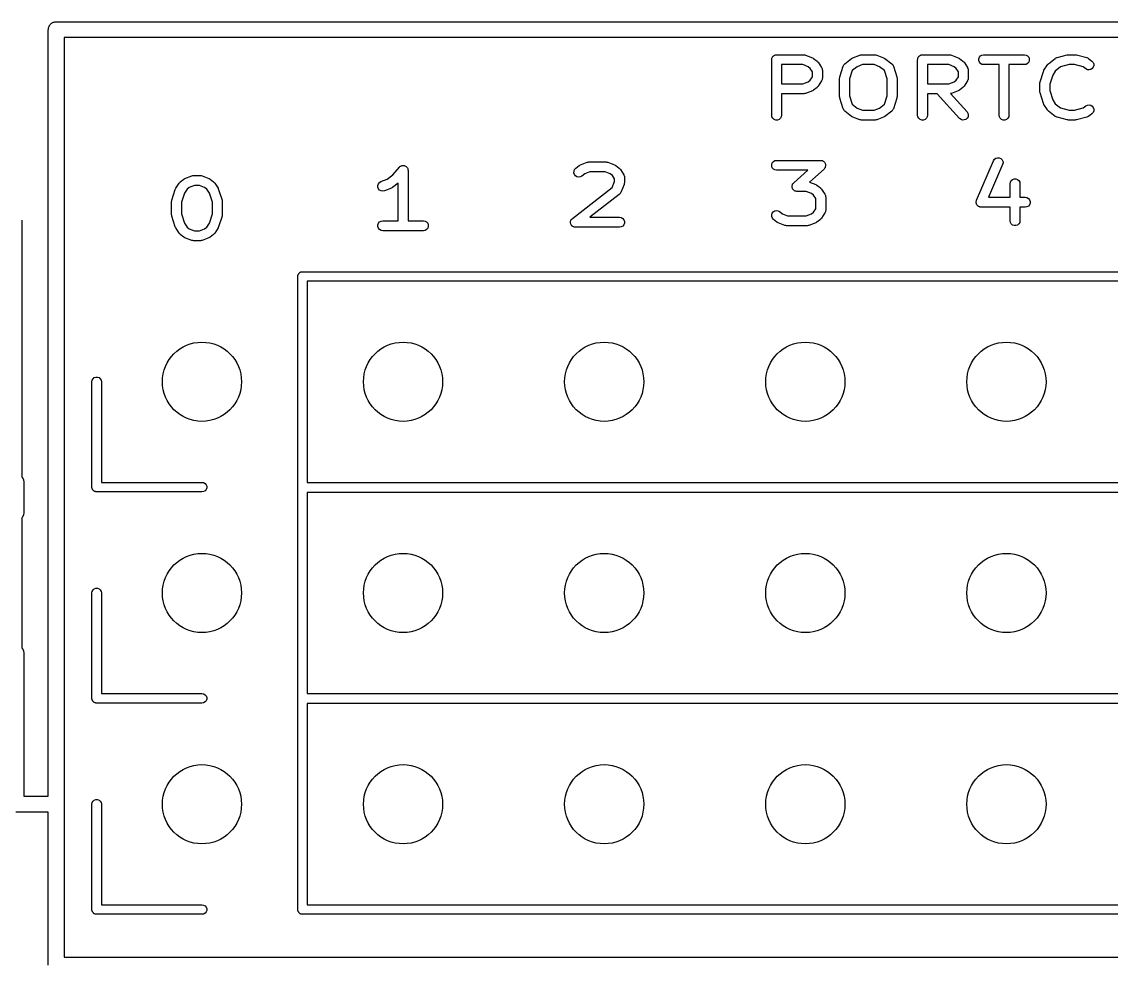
# Model space of a CAD drawing. Extents: x 10 to 287, y -200 to -10.
# Drawn here: x 121.1 to 134.86, y -99.77 to -87.91 of the extents above; entities that cross this region are included whole.
import ezdxf

# ---------------------------------------------------------------- set-up
doc = ezdxf.new("R2010")
doc.units = 0
doc.header["$MEASUREMENT"] = 0
doc.layers.add('BLACK', color=7, linetype='CONTINUOUS')

msp = doc.modelspace()

# ---------------------------------------------------------------- linework, layer by layer
at = {"layer": 'Black'}
for p, q in [((121.513, -87.9155), (121.522, -87.9125)), ((121.522, -87.9125), (121.53, -87.9125)), ((121.53, -87.9125), (121.539, -87.911)), ((121.539, -87.911), (143.002, -87.911)), ((121.439, -88.011), (121.441, -88.0024)), ((121.439, -88.265), (121.439, -88.011)), ((121.441, -87.9936), (121.444, -87.9854)), ((121.441, -88.0024), (121.441, -87.9936)), ((121.444, -87.9854), (121.445, -87.9768)), ((121.445, -87.9768), (121.449, -87.9692)), ((121.449, -87.9692), (121.452, -87.961)), ((121.452, -87.961), (121.458, -87.9543)), ((121.458, -87.9543), (121.462, -87.9467)), ((121.462, -87.9467), (121.469, -87.9411)), ((121.469, -87.9411), (121.475, -87.9344)), ((121.475, -87.9344), (121.482, -87.93)), ((121.482, -87.93), (121.489, -87.9244)), ((121.489, -87.9244), (121.497, -87.9214)), ((121.497, -87.9214), (121.505, -87.917)), ((121.505, -87.917), (121.513, -87.9155)), ((142.902, -88.111), (121.639, -88.111)), ((121.639, -88.111), (121.639, -88.265)), ((121.439, -97.69), (121.439, -88.265)), ((121.639, -88.265), (121.639, -99.722)), ((130.576, -88.3788), (130.578, -88.3737)), ((130.576, -88.3843), (130.576, -88.3788)), ((130.576, -88.3897), (130.576, -88.3843)), ((130.576, -89.0897), (130.576, -88.3897)), ((130.578, -88.3737), (130.579, -88.3683)), ((130.579, -88.3683), (130.582, -88.3636)), ((130.582, -88.3636), (130.584, -88.3584)), ((130.584, -88.3584), (130.587, -88.3542)), ((130.587, -88.3542), (130.59, -88.3495)), ((130.59, -88.3495), (130.594, -88.346)), ((130.594, -88.346), (130.598, -88.3418)), ((130.598, -88.3418), (130.603, -88.3391)), ((130.603, -88.3391), (130.607, -88.3355)), ((130.607, -88.3355), (130.612, -88.3337)), ((130.612, -88.3337), (130.617, -88.3309)), ((130.617, -88.3309), (130.622, -88.33)), ((130.622, -88.33), (130.627, -88.3281)), ((130.627, -88.3281), (130.633, -88.3281)), ((130.633, -88.3281), (130.638, -88.3272)), ((130.638, -88.3272), (130.981, -88.3272)), ((130.701, -88.4522), (130.701, -88.6938)), ((130.969, -88.4522), (130.701, -88.4522)), ((131.035, -88.4779), (130.969, -88.4522)), ((130.981, -88.3272), (130.982, -88.3273)), ((130.982, -88.3273), (130.982, -88.3272)), ((130.982, -88.3272), (130.992, -88.3292)), ((130.992, -88.3292), (131.002, -88.3309)), ((131.002, -88.3309), (131.003, -88.3313)), ((131.003, -88.3313), (131.004, -88.3314)), ((131.004, -88.3314), (131.089, -88.3648)), ((131.089, -88.3648), (131.097, -88.3694)), ((131.097, -88.3694), (131.105, -88.3737)), ((131.105, -88.3737), (131.148, -88.407)), ((131.148, -88.407), (131.155, -88.4148)), ((131.155, -88.4148), (131.162, -88.4225)), ((131.162, -88.4225), (131.205, -88.4892)), ((131.478, -88.4705), (131.482, -88.4637)), ((131.482, -88.4637), (131.485, -88.4564)), ((131.485, -88.4564), (131.487, -88.4541)), ((131.487, -88.4541), (131.489, -88.4513)), ((131.489, -88.4513), (131.494, -88.4461)), ((131.494, -88.4461), (131.5, -88.4403)), ((131.5, -88.4403), (131.585, -88.3737)), ((131.585, -88.3737), (131.593, -88.3694)), ((131.593, -88.3694), (131.601, -88.3648)), ((131.601, -88.3648), (131.687, -88.3314)), ((131.721, -88.4522), (131.655, -88.4779)), ((131.687, -88.3313), (131.688, -88.3309)), ((131.687, -88.3314), (131.687, -88.3313)), ((131.688, -88.3309), (131.698, -88.3292)), ((131.698, -88.3292), (131.708, -88.3272)), ((131.708, -88.3272), (131.709, -88.3273)), ((131.709, -88.3273), (131.709, -88.3272)), ((131.709, -88.3272), (131.881, -88.3272)), ((131.869, -88.4522), (131.721, -88.4522)), ((131.935, -88.4779), (131.869, -88.4522)), ((131.881, -88.3272), (131.882, -88.3273)), ((131.882, -88.3273), (131.882, -88.3272)), ((131.882, -88.3272), (131.892, -88.3292)), ((131.892, -88.3292), (131.902, -88.3309)), ((131.902, -88.3309), (131.903, -88.3313)), ((131.903, -88.3313), (131.904, -88.3314)), ((131.904, -88.3314), (131.989, -88.3648)), ((131.989, -88.3648), (131.997, -88.3694)), ((131.997, -88.3694), (132.005, -88.3737)), ((132.005, -88.3737), (132.091, -88.4403)), ((132.091, -88.4403), (132.096, -88.4461)), ((132.096, -88.4461), (132.102, -88.4513)), ((132.102, -88.4513), (132.103, -88.4541)), ((132.103, -88.4541), (132.105, -88.4564)), ((132.105, -88.4564), (132.108, -88.4637)), ((132.108, -88.4637), (132.112, -88.4705)), ((132.418, -88.3897), (132.419, -88.3843)), ((132.418, -89.0897), (132.418, -88.3897)), ((132.419, -88.3788), (132.421, -88.3737)), ((132.419, -88.3843), (132.419, -88.3788)), ((132.421, -88.3737), (132.422, -88.3683)), ((132.422, -88.3683), (132.425, -88.3636)), ((132.425, -88.3636), (132.427, -88.3584)), ((132.427, -88.3584), (132.43, -88.3542)), ((132.43, -88.3542), (132.433, -88.3495)), ((132.433, -88.3495), (132.437, -88.346)), ((132.437, -88.346), (132.441, -88.3418)), ((132.441, -88.3418), (132.445, -88.3391)), ((132.445, -88.3391), (132.45, -88.3355)), ((132.45, -88.3355), (132.455, -88.3337)), ((132.455, -88.3337), (132.459, -88.3309)), ((132.459, -88.3309), (132.465, -88.33)), ((132.465, -88.33), (132.47, -88.3281)), ((132.47, -88.3281), (132.475, -88.3281)), ((132.475, -88.3281), (132.481, -88.3272)), ((132.481, -88.3272), (132.824, -88.3272)), ((132.543, -88.4522), (132.543, -88.6938)), ((132.812, -88.4522), (132.543, -88.4522)), ((132.878, -88.4779), (132.812, -88.4522)), ((132.824, -88.3273), (132.825, -88.3272)), ((132.824, -88.3272), (132.824, -88.3273)), ((132.825, -88.3272), (132.835, -88.3292)), ((132.835, -88.3292), (132.845, -88.3309)), ((132.845, -88.3309), (132.846, -88.3313)), ((132.846, -88.3313), (132.846, -88.3314)), ((132.846, -88.3314), (132.932, -88.3648)), ((132.932, -88.3648), (132.94, -88.3694)), ((132.94, -88.3694), (132.948, -88.3737)), ((132.948, -88.3737), (132.991, -88.407)), ((132.991, -88.407), (132.998, -88.4148)), ((132.998, -88.4148), (133.005, -88.4225)), ((133.005, -88.4225), (133.048, -88.4892)), ((133.191, -88.3788), (133.198, -88.3584)), ((133.191, -88.4005), (133.191, -88.3788)), ((133.198, -88.4209), (133.191, -88.4005)), ((133.198, -88.3584), (133.212, -88.3418)), ((133.212, -88.4375), (133.198, -88.4209)), ((133.212, -88.3418), (133.231, -88.3309)), ((133.231, -88.4484), (133.212, -88.4375)), ((133.231, -88.3309), (133.252, -88.3272)), ((133.252, -88.4522), (133.231, -88.4484)), ((133.252, -88.3272), (133.767, -88.3272)), ((133.447, -88.4522), (133.252, -88.4522)), ((133.447, -89.0897), (133.447, -88.4522)), ((133.767, -88.4522), (133.572, -88.4522)), ((133.572, -88.4522), (133.572, -89.0897)), ((133.767, -88.3272), (133.788, -88.3309)), ((133.788, -88.4484), (133.767, -88.4522)), ((133.788, -88.3309), (133.807, -88.3418)), ((133.807, -88.4375), (133.788, -88.4484)), ((133.807, -88.3418), (133.821, -88.3584)), ((133.821, -88.4209), (133.807, -88.4375)), ((133.821, -88.3584), (133.828, -88.3788)), ((133.828, -88.4005), (133.821, -88.4209)), ((133.828, -88.3788), (133.828, -88.4005)), ((134.014, -88.5225), (134.057, -88.4559)), ((134.057, -88.4559), (134.064, -88.4481)), ((134.064, -88.4481), (134.071, -88.4403)), ((134.071, -88.4403), (134.157, -88.3737)), ((134.157, -88.3737), (134.158, -88.3728)), ((134.158, -88.3728), (134.16, -88.3715)), ((134.16, -88.3715), (134.168, -88.3678)), ((134.168, -88.3678), (134.176, -88.3635)), ((134.176, -88.3635), (134.178, -88.3633)), ((134.178, -88.3633), (134.179, -88.3625)), ((134.179, -88.3625), (134.308, -88.3292)), ((134.332, -88.4522), (134.223, -88.4803)), ((134.308, -88.3292), (134.316, -88.3285)), ((134.316, -88.3285), (134.324, -88.3272)), ((134.324, -88.3272), (134.409, -88.3272)), ((134.401, -88.4522), (134.332, -88.4522)), ((134.51, -88.4803), (134.401, -88.4522)), ((134.409, -88.3272), (134.417, -88.3285)), ((134.417, -88.3285), (134.425, -88.3292)), ((134.425, -88.3292), (134.554, -88.3625)), ((134.554, -88.3625), (134.555, -88.3633)), ((134.555, -88.3633), (134.557, -88.3635)), ((134.557, -88.3635), (134.565, -88.3678)), ((134.565, -88.3678), (134.573, -88.3715)), ((134.573, -88.3715), (134.575, -88.3728)), ((134.575, -88.3728), (134.576, -88.3737)), ((134.576, -88.3737), (134.619, -88.407)), ((134.619, -88.407), (134.634, -88.4231)), ((134.634, -88.4231), (134.642, -88.4432)), ((134.642, -88.4432), (134.643, -88.4649)), ((131.063, -88.4991), (131.035, -88.4779)), ((131.09, -88.5414), (131.063, -88.4991)), ((131.09, -88.6046), (131.09, -88.5414)), ((131.205, -88.4892), (131.208, -88.4956)), ((131.208, -88.4956), (131.211, -88.5016)), ((131.211, -88.5016), (131.212, -88.5055)), ((131.212, -88.5055), (131.213, -88.5092)), ((131.213, -88.5092), (131.214, -88.5162)), ((131.214, -88.5162), (131.215, -88.523)), ((131.215, -88.523), (131.215, -88.623)), ((131.436, -88.6039), (131.478, -88.4705)), ((131.592, -88.5272), (131.558, -88.6328)), ((131.655, -88.4779), (131.592, -88.5272)), ((131.999, -88.5272), (131.935, -88.4779)), ((132.033, -88.6328), (131.999, -88.5272)), ((132.112, -88.4705), (132.155, -88.6039)), ((132.905, -88.4991), (132.878, -88.4779)), ((132.933, -88.5414), (132.905, -88.4991)), ((132.933, -88.6046), (132.933, -88.5414)), ((133.048, -88.4892), (133.05, -88.4956)), ((133.05, -88.4956), (133.054, -88.5016)), ((133.054, -88.5016), (133.055, -88.5055)), ((133.055, -88.5055), (133.056, -88.5092)), ((133.056, -88.5092), (133.056, -88.5162)), ((133.056, -88.5162), (133.058, -88.523)), ((133.058, -88.523), (133.058, -88.623)), ((133.964, -88.6705), (134.007, -88.5372)), ((134.007, -88.5372), (134.011, -88.53)), ((134.011, -88.53), (134.014, -88.5225)), ((134.124, -88.5832), (134.086, -88.6995)), ((134.156, -88.5324), (134.124, -88.5832)), ((134.223, -88.4803), (134.156, -88.5324)), ((134.542, -88.5057), (134.51, -88.4803)), ((134.562, -88.5158), (134.542, -88.5057)), ((134.583, -88.5188), (134.562, -88.5158)), ((134.604, -88.5142), (134.583, -88.5188)), ((134.623, -88.5027), (134.604, -88.5142)), ((134.636, -88.4856), (134.623, -88.5027)), ((134.643, -88.4649), (134.636, -88.4856)), ((130.701, -88.6938), (130.969, -88.6938)), ((130.969, -88.6938), (131.035, -88.6681)), ((131.035, -88.6681), (131.063, -88.6469)), ((131.063, -88.6469), (131.09, -88.6046)), ((131.155, -88.7312), (131.148, -88.739)), ((131.162, -88.7235), (131.155, -88.7312)), ((131.205, -88.6568), (131.162, -88.7235)), ((131.208, -88.6504), (131.205, -88.6568)), ((131.211, -88.6444), (131.208, -88.6504)), ((131.212, -88.6405), (131.211, -88.6444)), ((131.213, -88.6368), (131.212, -88.6405)), ((131.214, -88.6298), (131.213, -88.6368)), ((131.215, -88.623), (131.214, -88.6298)), ((131.433, -88.623), (131.434, -88.6135)), ((131.433, -88.8563), (131.433, -88.623)), ((131.434, -88.6135), (131.436, -88.6039)), ((131.558, -88.6328), (131.558, -88.8465)), ((132.033, -88.8465), (132.033, -88.6328)), ((132.155, -88.6039), (132.156, -88.6135)), ((132.156, -88.6135), (132.158, -88.623)), ((132.158, -88.623), (132.158, -88.8563)), ((132.543, -88.6938), (132.812, -88.6938)), ((132.812, -88.6938), (132.878, -88.6681)), ((132.878, -88.6681), (132.905, -88.6469)), ((132.905, -88.6469), (132.933, -88.6046)), ((132.998, -88.7312), (132.991, -88.739)), ((133.005, -88.7235), (132.998, -88.7312)), ((133.048, -88.6568), (133.005, -88.7235)), ((133.05, -88.6504), (133.048, -88.6568)), ((133.054, -88.6444), (133.05, -88.6504)), ((133.055, -88.6405), (133.054, -88.6444)), ((133.056, -88.6368), (133.055, -88.6405)), ((133.058, -88.623), (133.056, -88.6298)), ((133.056, -88.6298), (133.056, -88.6368)), ((133.961, -88.6897), (133.963, -88.6801)), ((133.961, -88.7897), (133.961, -88.6897)), ((133.963, -88.6801), (133.964, -88.6705)), ((134.086, -88.6995), (134.086, -88.7799)), ((130.981, -88.8188), (130.701, -88.8188)), ((130.701, -88.8188), (130.701, -89.0897)), ((130.982, -88.8187), (130.981, -88.8188)), ((130.992, -88.8168), (130.982, -88.8188)), ((130.982, -88.8188), (130.982, -88.8187)), ((131.002, -88.8151), (130.992, -88.8168)), ((131.003, -88.8147), (131.002, -88.8151)), ((131.004, -88.8146), (131.003, -88.8147)), ((131.089, -88.7812), (131.004, -88.8146)), ((131.097, -88.7766), (131.089, -88.7812)), ((131.105, -88.7723), (131.097, -88.7766)), ((131.148, -88.739), (131.105, -88.7723)), ((131.434, -88.8659), (131.433, -88.8563)), ((131.436, -88.8755), (131.434, -88.8659)), ((131.478, -89.0088), (131.436, -88.8755)), ((131.558, -88.8465), (131.592, -88.9522)), ((131.999, -88.9522), (132.033, -88.8465)), ((132.155, -88.8755), (132.112, -89.0088)), ((132.156, -88.8659), (132.155, -88.8755)), ((132.158, -88.8563), (132.156, -88.8659)), ((132.667, -88.8188), (132.543, -88.8188)), ((132.543, -88.8188), (132.543, -89.0897)), ((132.949, -89.1315), (132.667, -88.8188)), ((132.835, -88.8168), (132.834, -88.8171)), ((132.834, -88.8171), (133.042, -89.0479)), ((132.845, -88.8151), (132.835, -88.8168)), ((132.846, -88.8147), (132.845, -88.8151)), ((132.932, -88.7812), (132.846, -88.8146)), ((132.846, -88.8146), (132.846, -88.8147)), ((132.94, -88.7766), (132.932, -88.7812)), ((132.948, -88.7723), (132.94, -88.7766)), ((132.991, -88.739), (132.948, -88.7723)), ((133.963, -88.7992), (133.961, -88.7897)), ((133.964, -88.8088), (133.963, -88.7992)), ((134.007, -88.9421), (133.964, -88.8088)), ((134.086, -88.7799), (134.124, -88.8961)), ((131.482, -89.0157), (131.478, -89.0088)), ((131.592, -88.9522), (131.655, -89.0014)), ((131.655, -89.0014), (131.721, -89.0272)), ((131.869, -89.0272), (131.935, -89.0014)), ((131.935, -89.0014), (131.999, -88.9522)), ((132.112, -89.0088), (132.108, -89.0157)), ((134.011, -88.9493), (134.007, -88.9421)), ((134.014, -88.9568), (134.011, -88.9493)), ((134.057, -89.0235), (134.014, -88.9568)), ((134.124, -88.8961), (134.156, -88.9469)), ((134.156, -88.9469), (134.223, -88.9991)), ((134.223, -88.9991), (134.332, -89.0272)), ((134.401, -89.0272), (134.51, -88.9991)), ((134.51, -88.9991), (134.542, -88.9737)), ((134.542, -88.9737), (134.562, -88.9635)), ((134.562, -88.9635), (134.583, -88.9605)), ((134.583, -88.9605), (134.604, -88.9651)), ((134.604, -88.9651), (134.623, -88.9766)), ((134.623, -88.9766), (134.636, -88.9938)), ((134.636, -88.9938), (134.643, -89.0144)), ((130.579, -89.111), (130.576, -89.0897)), ((130.59, -89.1298), (130.579, -89.111)), ((130.607, -89.1438), (130.59, -89.1298)), ((130.627, -89.1512), (130.607, -89.1438)), ((130.649, -89.1512), (130.627, -89.1512)), ((130.669, -89.1438), (130.649, -89.1512)), ((130.686, -89.1298), (130.669, -89.1438)), ((130.697, -89.111), (130.686, -89.1298)), ((130.701, -89.0897), (130.697, -89.111)), ((131.485, -89.0229), (131.482, -89.0157)), ((131.487, -89.0252), (131.485, -89.0229)), ((131.489, -89.028), (131.487, -89.0252)), ((131.494, -89.0332), (131.489, -89.028)), ((131.5, -89.039), (131.494, -89.0332)), ((131.585, -89.1057), (131.5, -89.039)), ((131.593, -89.1099), (131.585, -89.1057)), ((131.601, -89.1146), (131.593, -89.1099)), ((131.687, -89.1479), (131.601, -89.1146)), ((131.687, -89.1481), (131.687, -89.1479)), ((131.688, -89.1484), (131.687, -89.1481)), ((131.698, -89.1502), (131.688, -89.1484)), ((131.708, -89.1522), (131.698, -89.1502)), ((131.721, -89.0272), (131.869, -89.0272)), ((131.892, -89.1502), (131.882, -89.1522)), ((131.902, -89.1484), (131.892, -89.1502)), ((131.903, -89.1481), (131.902, -89.1484)), ((131.904, -89.1479), (131.903, -89.1481)), ((131.989, -89.1146), (131.904, -89.1479)), ((131.997, -89.1099), (131.989, -89.1146)), ((132.005, -89.1057), (131.997, -89.1099)), ((132.091, -89.039), (132.005, -89.1057)), ((132.096, -89.0332), (132.091, -89.039)), ((132.102, -89.028), (132.096, -89.0332)), ((132.103, -89.0252), (132.102, -89.028)), ((132.105, -89.0229), (132.103, -89.0252)), ((132.108, -89.0157), (132.105, -89.0229)), ((132.422, -89.111), (132.418, -89.0897)), ((132.433, -89.1298), (132.422, -89.111)), ((132.45, -89.1438), (132.433, -89.1298)), ((132.47, -89.1512), (132.45, -89.1438)), ((132.492, -89.1512), (132.47, -89.1512)), ((132.512, -89.1438), (132.492, -89.1512)), ((132.529, -89.1298), (132.512, -89.1438)), ((132.54, -89.111), (132.529, -89.1298)), ((132.543, -89.0897), (132.54, -89.111)), ((132.966, -89.1448), (132.949, -89.1315)), ((132.986, -89.1516), (132.966, -89.1448)), ((133.008, -89.1508), (132.986, -89.1516)), ((133.028, -89.1427), (133.008, -89.1508)), ((133.044, -89.1282), (133.028, -89.1427)), ((133.042, -89.0479), (133.053, -89.0663)), ((133.055, -89.109), (133.044, -89.1282)), ((133.053, -89.0663), (133.058, -89.0875)), ((133.058, -89.0875), (133.055, -89.109)), ((133.451, -89.111), (133.447, -89.0897)), ((133.462, -89.1298), (133.451, -89.111)), ((133.478, -89.1438), (133.462, -89.1298)), ((133.499, -89.1512), (133.478, -89.1438)), ((133.52, -89.1512), (133.499, -89.1512)), ((133.541, -89.1438), (133.52, -89.1512)), ((133.557, -89.1298), (133.541, -89.1438)), ((133.568, -89.111), (133.557, -89.1298)), ((133.572, -89.0897), (133.568, -89.111)), ((134.064, -89.0312), (134.057, -89.0235)), ((134.071, -89.039), (134.064, -89.0312)), ((134.157, -89.1057), (134.071, -89.039)), ((134.158, -89.1065), (134.157, -89.1057)), ((134.16, -89.1078), (134.158, -89.1065)), ((134.168, -89.1116), (134.16, -89.1078)), ((134.176, -89.1158), (134.168, -89.1116)), ((134.178, -89.1161), (134.176, -89.1158)), ((134.179, -89.1168), (134.178, -89.1161)), ((134.308, -89.1502), (134.179, -89.1168)), ((134.316, -89.1508), (134.308, -89.1502)), ((134.324, -89.1522), (134.316, -89.1508)), ((134.332, -89.0272), (134.401, -89.0272)), ((134.417, -89.1508), (134.409, -89.1522)), ((134.425, -89.1502), (134.417, -89.1508)), ((134.554, -89.1168), (134.425, -89.1502)), ((134.555, -89.1161), (134.554, -89.1168)), ((134.557, -89.1158), (134.555, -89.1161)), ((134.565, -89.1116), (134.557, -89.1158)), ((134.573, -89.1078), (134.565, -89.1116)), ((134.575, -89.1065), (134.573, -89.1078)), ((134.576, -89.1057), (134.575, -89.1065)), ((134.619, -89.0723), (134.576, -89.1057)), ((134.634, -89.0562), (134.619, -89.0723)), ((134.642, -89.0361), (134.634, -89.0562)), ((134.643, -89.0144), (134.642, -89.0361)), ((131.709, -89.152), (131.708, -89.1522)), ((131.709, -89.1522), (131.709, -89.152)), ((131.881, -89.1522), (131.709, -89.1522)), ((131.882, -89.152), (131.881, -89.1522)), ((131.882, -89.1522), (131.882, -89.152)), ((134.409, -89.1522), (134.324, -89.1522)), ((128.16, -89.7172), (128.246, -89.6839)), ((128.246, -89.6838), (128.247, -89.6834)), ((128.246, -89.6839), (128.246, -89.6838)), ((128.247, -89.6834), (128.257, -89.6817)), ((128.257, -89.6817), (128.267, -89.6797)), ((128.267, -89.6797), (128.268, -89.6798)), ((128.268, -89.6798), (128.268, -89.6797)), ((128.268, -89.6797), (128.483, -89.6797)), ((128.483, -89.6798), (128.484, -89.6797)), ((128.483, -89.6797), (128.483, -89.6798)), ((128.484, -89.6797), (128.494, -89.6817)), ((128.494, -89.6817), (128.504, -89.6834)), ((128.504, -89.6834), (128.505, -89.6838)), ((128.505, -89.6838), (128.505, -89.6839)), ((128.505, -89.6839), (128.591, -89.7172)), ((130.575, -89.7123), (130.583, -89.6919)), ((130.583, -89.6919), (130.597, -89.6753)), ((130.597, -89.6753), (130.616, -89.6644)), ((130.616, -89.6644), (130.637, -89.6607)), ((130.637, -89.6607), (131.194, -89.6607)), ((131.194, -89.6607), (131.204, -89.6624)), ((131.204, -89.6624), (131.214, -89.6638)), ((131.214, -89.6638), (131.215, -89.6643)), ((131.215, -89.6643), (131.216, -89.6644)), ((131.216, -89.6644), (131.224, -89.6694)), ((131.224, -89.6694), (131.233, -89.6742)), ((131.233, -89.6742), (131.234, -89.6748)), ((131.234, -89.6748), (131.234, -89.6753)), ((131.234, -89.6753), (131.241, -89.6829)), ((131.241, -89.6829), (131.247, -89.6904)), ((131.247, -89.6904), (131.248, -89.6912)), ((131.248, -89.6912), (131.248, -89.6919)), ((131.248, -89.6919), (131.252, -89.7013)), ((131.252, -89.7013), (131.255, -89.7106)), ((133.162, -90.1652), (133.377, -89.6652)), ((133.377, -89.6652), (133.389, -89.647)), ((133.389, -89.647), (133.406, -89.634)), ((133.406, -89.634), (133.427, -89.6278)), ((133.427, -89.6278), (133.448, -89.629)), ((133.448, -89.629), (133.468, -89.6375)), ((133.468, -89.6375), (133.484, -89.6524)), ((133.484, -89.6524), (133.494, -89.6718)), ((133.497, -89.6933), (133.492, -89.7145)), ((133.494, -89.6718), (133.497, -89.6933)), ((125.791, -89.8412), (125.873, -89.746)), ((125.873, -89.746), (125.881, -89.7393)), ((125.881, -89.7393), (125.889, -89.7325)), ((125.889, -89.7325), (125.89, -89.7324)), ((125.89, -89.7322), (125.9, -89.7287)), ((125.89, -89.7324), (125.89, -89.7322)), ((125.9, -89.7287), (125.91, -89.7251)), ((125.91, -89.7251), (125.91, -89.725)), ((125.91, -89.725), (125.921, -89.7251)), ((125.91, -89.7251), (125.91, -89.7251)), ((125.921, -89.7251), (125.931, -89.7251)), ((125.931, -89.7251), (125.932, -89.7252)), ((125.932, -89.7252), (125.932, -89.7252)), ((125.932, -89.7252), (125.942, -89.729)), ((125.942, -89.729), (125.952, -89.7325)), ((125.952, -89.7325), (125.952, -89.7328)), ((125.952, -89.7328), (125.952, -89.7329)), ((125.952, -89.7329), (125.96, -89.7397)), ((125.96, -89.7397), (125.968, -89.7465)), ((125.968, -89.7465), (125.969, -89.7468)), ((125.969, -89.7468), (125.969, -89.747)), ((125.969, -89.747), (125.974, -89.7562)), ((125.974, -89.7562), (125.979, -89.7653)), ((125.979, -89.7653), (125.979, -89.7656)), ((125.979, -89.7656), (125.979, -89.7659)), ((125.979, -89.7659), (125.981, -89.7763)), ((125.981, -89.7763), (125.983, -89.7867)), ((125.983, -89.7867), (125.983, -90.4242)), ((128.078, -89.8174), (128.079, -89.7957)), ((128.085, -89.8381), (128.078, -89.8174)), ((128.079, -89.7957), (128.087, -89.7756)), ((128.098, -89.8552), (128.085, -89.8381)), ((128.087, -89.7756), (128.101, -89.7595)), ((128.101, -89.7595), (128.144, -89.7262)), ((128.144, -89.7262), (128.152, -89.7219)), ((128.152, -89.7219), (128.16, -89.7172)), ((128.214, -89.8304), (128.178, -89.8582)), ((128.28, -89.8047), (128.214, -89.8304)), ((128.471, -89.8047), (128.28, -89.8047)), ((128.537, -89.8304), (128.471, -89.8047)), ((128.564, -89.8516), (128.537, -89.8304)), ((128.591, -89.7172), (128.599, -89.7219)), ((128.599, -89.7219), (128.607, -89.7262)), ((128.607, -89.7262), (128.65, -89.7595)), ((128.65, -89.7595), (128.657, -89.7673)), ((128.657, -89.7673), (128.664, -89.775)), ((128.664, -89.775), (128.707, -89.8417)), ((130.575, -89.734), (130.575, -89.7123)), ((130.583, -89.7544), (130.575, -89.734)), ((130.597, -89.771), (130.583, -89.7544)), ((130.616, -89.7819), (130.597, -89.771)), ((130.637, -89.7857), (130.616, -89.7819)), ((131.03, -89.7857), (130.637, -89.7857)), ((130.853, -89.9431), (131.03, -89.7857)), ((131.236, -89.7699), (131.051, -89.9339)), ((131.242, -89.7621), (131.236, -89.7699)), ((131.248, -89.7544), (131.242, -89.7621)), ((131.249, -89.7536), (131.248, -89.7544)), ((131.252, -89.7434), (131.249, -89.7529)), ((131.249, -89.7529), (131.249, -89.7536)), ((131.256, -89.734), (131.252, -89.7434)), ((131.255, -89.7106), (131.255, -89.7115)), ((131.255, -89.7115), (131.256, -89.7123)), ((131.256, -89.7123), (131.256, -89.7223)), ((131.256, -89.7223), (131.256, -89.7323)), ((131.256, -89.7323), (131.256, -89.7331)), ((131.256, -89.7331), (131.256, -89.734)), ((133.492, -89.7145), (133.315, -90.1273)), ((123.05, -90.0132), (123.093, -89.9465)), ((123.093, -89.9465), (123.1, -89.9388)), ((123.1, -89.9388), (123.107, -89.931)), ((123.107, -89.931), (123.15, -89.8977)), ((123.15, -89.8977), (123.158, -89.8934)), ((123.158, -89.8934), (123.166, -89.8888)), ((123.166, -89.8888), (123.251, -89.8554)), ((123.286, -89.9762), (123.22, -90.0019)), ((123.251, -89.8554), (123.252, -89.8553)), ((123.252, -89.8553), (123.253, -89.8549)), ((123.253, -89.8549), (123.263, -89.8532)), ((123.263, -89.8532), (123.273, -89.8512)), ((123.273, -89.8512), (123.273, -89.8513)), ((123.273, -89.8513), (123.274, -89.8512)), ((123.274, -89.8512), (123.36, -89.8512)), ((123.348, -89.9762), (123.286, -89.9762)), ((123.414, -90.0019), (123.348, -89.9762)), ((123.36, -89.8512), (123.361, -89.8513)), ((123.361, -89.8513), (123.361, -89.8512)), ((123.361, -89.8512), (123.371, -89.8532)), ((123.371, -89.8532), (123.381, -89.8549)), ((123.381, -89.8549), (123.382, -89.8553)), ((123.382, -89.8553), (123.383, -89.8554)), ((123.383, -89.8554), (123.468, -89.8888)), ((123.468, -89.8888), (123.476, -89.8934)), ((123.476, -89.8934), (123.484, -89.8977)), ((123.484, -89.8977), (123.527, -89.931)), ((123.527, -89.931), (123.534, -89.9388)), ((123.534, -89.9388), (123.541, -89.9465)), ((123.541, -89.9465), (123.584, -90.0132)), ((125.602, -89.9772), (125.609, -89.9566)), ((125.609, -89.9566), (125.622, -89.9397)), ((125.622, -89.9397), (125.641, -89.9284)), ((125.641, -89.9284), (125.718, -89.8984)), ((125.718, -89.8984), (125.791, -89.8412)), ((125.858, -89.9478), (125.787, -90.0027)), ((125.858, -90.4242), (125.858, -89.9478)), ((128.116, -89.8667), (128.098, -89.8552)), ((128.138, -89.8713), (128.116, -89.8667)), ((128.159, -89.8683), (128.138, -89.8713)), ((128.178, -89.8582), (128.159, -89.8683)), ((128.56, -90.0027), (128.592, -89.9293)), ((128.592, -89.8939), (128.564, -89.8516)), ((128.592, -89.9293), (128.592, -89.8939)), ((128.712, -89.9668), (128.669, -90.0668)), ((128.707, -89.8417), (128.709, -89.8481)), ((128.709, -89.8481), (128.713, -89.8541)), ((128.713, -89.9635), (128.712, -89.9651)), ((128.712, -89.9651), (128.712, -89.9668)), ((128.713, -89.8541), (128.714, -89.858)), ((128.714, -89.9546), (128.713, -89.9635)), ((128.714, -89.858), (128.715, -89.8617)), ((128.717, -89.9457), (128.714, -89.9546)), ((128.715, -89.8617), (128.715, -89.8687)), ((128.715, -89.8687), (128.717, -89.8755)), ((128.717, -89.9422), (128.716, -89.9439)), ((128.716, -89.9439), (128.717, -89.9457)), ((128.717, -89.8755), (128.717, -89.9422)), ((130.833, -89.979), (130.836, -89.9696)), ((130.836, -89.9696), (130.839, -89.9601)), ((130.839, -89.9601), (130.84, -89.9594)), ((130.84, -89.9586), (130.846, -89.9509)), ((130.84, -89.9594), (130.84, -89.9586)), ((130.846, -89.9509), (130.853, -89.9431)), ((131.051, -89.9339), (131.131, -89.9649)), ((131.131, -89.9649), (131.139, -89.9696)), ((131.139, -89.9696), (131.147, -89.9738)), ((131.147, -89.9738), (131.19, -90.0072)), ((133.586, -89.9565), (133.59, -89.9351)), ((133.586, -90.1273), (133.586, -89.9565)), ((133.59, -89.9351), (133.601, -89.9163)), ((133.601, -89.9163), (133.617, -89.9024)), ((133.617, -89.9024), (133.638, -89.8949)), ((133.638, -89.8949), (133.659, -89.8949)), ((133.659, -89.8949), (133.68, -89.9024)), ((133.68, -89.9024), (133.696, -89.9163)), ((133.696, -89.9163), (133.707, -89.9351)), ((133.707, -89.9351), (133.711, -89.9565)), ((133.711, -89.9565), (133.711, -90.1273)), ((123, -90.1612), (123.043, -90.0279)), ((123.043, -90.0279), (123.047, -90.0207)), ((123.047, -90.0207), (123.05, -90.0132)), ((123.16, -90.0739), (123.122, -90.1901)), ((123.192, -90.0231), (123.16, -90.0739)), ((123.22, -90.0019), (123.192, -90.0231)), ((123.442, -90.0231), (123.414, -90.0019)), ((123.474, -90.0739), (123.442, -90.0231)), ((123.512, -90.1901), (123.474, -90.0739)), ((123.584, -90.0132), (123.587, -90.0207)), ((123.587, -90.0207), (123.591, -90.0279)), ((123.591, -90.0279), (123.634, -90.1612)), ((125.602, -89.9989), (125.602, -89.9772)), ((125.61, -90.0191), (125.602, -89.9989)), ((125.624, -90.0354), (125.61, -90.0191)), ((125.643, -90.0459), (125.624, -90.0354)), ((125.665, -90.0492), (125.643, -90.0459)), ((125.686, -90.0449), (125.665, -90.0492)), ((125.772, -90.0116), (125.686, -90.0449)), ((125.779, -90.0069), (125.772, -90.0116)), ((125.787, -90.0027), (125.779, -90.0069)), ((128.059, -90.3928), (128.56, -90.0027)), ((128.65, -90.0915), (128.279, -90.3797)), ((128.653, -90.0879), (128.65, -90.0915)), ((128.657, -90.0849), (128.653, -90.0879)), ((128.66, -90.0799), (128.657, -90.0849)), ((128.664, -90.0754), (128.66, -90.0799)), ((128.666, -90.0709), (128.664, -90.0754)), ((128.669, -90.0668), (128.666, -90.0709)), ((130.832, -89.9807), (130.833, -89.9799)), ((130.833, -89.9907), (130.832, -89.9807)), ((130.833, -89.9799), (130.833, -89.979)), ((130.833, -90.0007), (130.833, -89.9907)), ((130.833, -90.0015), (130.833, -90.0007)), ((130.833, -90.0024), (130.833, -90.0015)), ((130.837, -90.0117), (130.833, -90.0024)), ((130.84, -90.0211), (130.837, -90.0117)), ((130.841, -90.0218), (130.84, -90.0211)), ((130.841, -90.0226), (130.841, -90.0218)), ((130.848, -90.0301), (130.841, -90.0226)), ((130.854, -90.0377), (130.848, -90.0301)), ((130.855, -90.0382), (130.854, -90.0377)), ((130.855, -90.0388), (130.855, -90.0382)), ((130.864, -90.0436), (130.855, -90.0388)), ((130.873, -90.0486), (130.864, -90.0436)), ((130.874, -90.0487), (130.873, -90.0486)), ((130.874, -90.0491), (130.874, -90.0487)), ((130.884, -90.0506), (130.874, -90.0491)), ((130.894, -90.0523), (130.884, -90.0506)), ((131.011, -90.0523), (130.894, -90.0523)), ((131.077, -90.0781), (131.011, -90.0523)), ((131.104, -90.0993), (131.077, -90.0781)), ((131.132, -90.1415), (131.104, -90.0993)), ((131.19, -90.0072), (131.197, -90.015)), ((131.197, -90.015), (131.204, -90.0227)), ((131.204, -90.0227), (131.247, -90.0894)), ((131.247, -90.0894), (131.249, -90.0958)), ((131.249, -90.0958), (131.253, -90.1018)), ((131.253, -90.1018), (131.254, -90.1057)), ((131.254, -90.1057), (131.255, -90.1094)), ((131.255, -90.1094), (131.255, -90.1163)), ((122.997, -90.1803), (122.999, -90.1708)), ((122.997, -90.347), (122.997, -90.1803)), ((122.999, -90.1708), (123, -90.1612)), ((123.122, -90.1901), (123.122, -90.3372)), ((123.512, -90.3372), (123.512, -90.1901)), ((123.634, -90.1612), (123.635, -90.1708)), ((123.635, -90.1708), (123.637, -90.1803)), ((123.637, -90.1803), (123.637, -90.347)), ((131.132, -90.2715), (131.132, -90.1415)), ((131.255, -90.1163), (131.257, -90.1232)), ((131.257, -90.1232), (131.257, -90.2898)), ((133.157, -90.1863), (133.158, -90.1827)), ((133.158, -90.1935), (133.157, -90.1863)), ((133.158, -90.179), (133.161, -90.1722)), ((133.158, -90.1827), (133.158, -90.179)), ((133.158, -90.2007), (133.158, -90.1935)), ((133.16, -90.2042), (133.158, -90.2007)), ((133.16, -90.2079), (133.16, -90.2042)), ((133.163, -90.2143), (133.16, -90.2079)), ((133.161, -90.1722), (133.162, -90.1652)), ((133.166, -90.2211), (133.163, -90.2143)), ((133.168, -90.2239), (133.166, -90.2211)), ((133.17, -90.2273), (133.168, -90.2239)), ((133.175, -90.2322), (133.17, -90.2273)), ((133.18, -90.2377), (133.175, -90.2322)), ((133.183, -90.2396), (133.18, -90.2377)), ((133.186, -90.2421), (133.183, -90.2396)), ((133.192, -90.245), (133.186, -90.2421)), ((133.198, -90.2486), (133.192, -90.245)), ((133.202, -90.2492), (133.198, -90.2486)), ((133.206, -90.2507), (133.202, -90.2492)), ((133.213, -90.2511), (133.206, -90.2507)), ((133.22, -90.2523), (133.213, -90.2511)), ((133.315, -90.1273), (133.586, -90.1273)), ((133.711, -90.1273), (133.777, -90.1273)), ((133.777, -90.1273), (133.798, -90.1311)), ((133.798, -90.2486), (133.777, -90.2523)), ((133.798, -90.1311), (133.817, -90.142)), ((133.817, -90.2377), (133.798, -90.2486)), ((133.817, -90.142), (133.831, -90.1586)), ((133.831, -90.2211), (133.817, -90.2377)), ((133.831, -90.1586), (133.839, -90.179)), ((133.839, -90.2007), (133.831, -90.2211)), ((133.839, -90.179), (133.839, -90.2007)), ((122.999, -90.3565), (122.997, -90.347)), ((123, -90.3661), (122.999, -90.3565)), ((123.043, -90.4995), (123, -90.3661)), ((123.122, -90.3372), (123.16, -90.4534)), ((123.474, -90.4534), (123.512, -90.3372)), ((123.634, -90.3661), (123.591, -90.4995)), ((123.635, -90.3565), (123.634, -90.3661)), ((123.637, -90.347), (123.635, -90.3565)), ((128.279, -90.3797), (128.654, -90.3797)), ((128.654, -90.3797), (128.676, -90.3834)), ((128.676, -90.3834), (128.694, -90.3943)), ((130.575, -90.3479), (130.582, -90.3273)), ((130.576, -90.3696), (130.575, -90.3479)), ((130.584, -90.3897), (130.576, -90.3696)), ((130.582, -90.3273), (130.595, -90.3101)), ((130.599, -90.4058), (130.584, -90.3897)), ((130.595, -90.3101), (130.613, -90.2986)), ((130.613, -90.2986), (130.635, -90.294)), ((130.635, -90.294), (130.656, -90.297)), ((130.656, -90.297), (130.675, -90.3072)), ((130.675, -90.3072), (130.711, -90.3349)), ((130.711, -90.3349), (130.777, -90.3607)), ((130.777, -90.3607), (131.011, -90.3607)), ((131.011, -90.3607), (131.077, -90.3349)), ((131.077, -90.3349), (131.104, -90.3137)), ((131.104, -90.3137), (131.132, -90.2715)), ((131.247, -90.3236), (131.204, -90.3903)), ((131.249, -90.3172), (131.247, -90.3236)), ((131.253, -90.3112), (131.249, -90.3172)), ((131.254, -90.3073), (131.253, -90.3112)), ((131.255, -90.3036), (131.254, -90.3073)), ((131.257, -90.2898), (131.255, -90.2967)), ((131.255, -90.2967), (131.255, -90.3036)), ((133.586, -90.2523), (133.22, -90.2523)), ((133.586, -90.4232), (133.586, -90.2523)), ((133.777, -90.2523), (133.711, -90.2523)), ((133.711, -90.2523), (133.711, -90.4232)), ((121.104, -90.4154), (121.106, -90.424)), ((121.106, -90.424), (121.106, -93.66)), ((123.047, -90.5066), (123.043, -90.4995)), ((123.05, -90.5141), (123.047, -90.5066)), ((123.093, -90.5808), (123.05, -90.5141)), ((123.16, -90.4534), (123.192, -90.5042)), ((123.192, -90.5042), (123.22, -90.5254)), ((123.22, -90.5254), (123.286, -90.5512)), ((123.348, -90.5512), (123.414, -90.5254)), ((123.414, -90.5254), (123.442, -90.5042)), ((123.442, -90.5042), (123.474, -90.4534)), ((123.584, -90.5141), (123.541, -90.5808)), ((123.587, -90.5066), (123.584, -90.5141)), ((123.591, -90.4995), (123.587, -90.5066)), ((125.602, -90.4758), (125.609, -90.4554)), ((125.602, -90.4975), (125.602, -90.4758)), ((125.609, -90.5179), (125.602, -90.4975)), ((125.609, -90.4554), (125.623, -90.4388)), ((125.623, -90.5345), (125.609, -90.5179)), ((125.623, -90.4388), (125.642, -90.4279)), ((125.642, -90.4279), (125.663, -90.4242)), ((125.663, -90.4242), (125.858, -90.4242)), ((125.983, -90.4242), (126.178, -90.4242)), ((126.178, -90.4242), (126.199, -90.4279)), ((126.199, -90.4279), (126.218, -90.4388)), ((126.218, -90.4388), (126.232, -90.4554)), ((126.232, -90.5179), (126.218, -90.5345)), ((126.232, -90.4554), (126.239, -90.4758)), ((126.239, -90.4975), (126.232, -90.5179)), ((126.239, -90.4758), (126.239, -90.4975)), ((128.035, -90.4313), (128.036, -90.4302)), ((128.035, -90.441), (128.035, -90.4313)), ((128.035, -90.4507), (128.035, -90.441)), ((128.035, -90.4518), (128.035, -90.4507)), ((128.035, -90.453), (128.035, -90.4518)), ((128.039, -90.4621), (128.035, -90.453)), ((128.036, -90.429), (128.04, -90.42)), ((128.036, -90.4302), (128.036, -90.429)), ((128.042, -90.4714), (128.039, -90.4621)), ((128.04, -90.42), (128.043, -90.4109)), ((128.042, -90.4723), (128.042, -90.4714)), ((128.043, -90.4734), (128.042, -90.4723)), ((128.043, -90.4109), (128.044, -90.41)), ((128.049, -90.4809), (128.043, -90.4734)), ((128.044, -90.4089), (128.051, -90.4017)), ((128.044, -90.41), (128.044, -90.4089)), ((128.055, -90.4885), (128.049, -90.4809)), ((128.051, -90.4017), (128.057, -90.3943)), ((128.056, -90.4891), (128.055, -90.4885)), ((128.057, -90.49), (128.056, -90.4891)), ((128.057, -90.3943), (128.058, -90.3937)), ((128.065, -90.4949), (128.057, -90.49)), ((128.058, -90.3937), (128.059, -90.3928)), ((128.073, -90.5001), (128.065, -90.4949)), ((128.075, -90.5003), (128.073, -90.5001)), ((128.076, -90.5009), (128.075, -90.5003)), ((128.085, -90.5026), (128.076, -90.5009)), ((128.095, -90.5046), (128.085, -90.5026)), ((128.096, -90.5045), (128.095, -90.5046)), ((128.097, -90.5047), (128.096, -90.5045)), ((128.654, -90.5047), (128.097, -90.5047)), ((128.676, -90.5009), (128.654, -90.5047)), ((128.694, -90.49), (128.676, -90.5009)), ((128.694, -90.3943), (128.708, -90.4109)), ((128.708, -90.4734), (128.694, -90.49)), ((128.708, -90.4109), (128.716, -90.4313)), ((128.716, -90.453), (128.708, -90.4734)), ((128.716, -90.4313), (128.716, -90.453)), ((130.641, -90.4392), (130.599, -90.4058)), ((130.649, -90.4434), (130.641, -90.4392)), ((130.657, -90.4481), (130.649, -90.4434)), ((130.743, -90.4814), (130.657, -90.4481)), ((130.744, -90.4816), (130.743, -90.4814)), ((130.744, -90.4819), (130.744, -90.4816)), ((130.754, -90.4837), (130.744, -90.4819)), ((130.764, -90.4857), (130.754, -90.4837)), ((130.765, -90.4855), (130.764, -90.4857)), ((130.766, -90.4857), (130.765, -90.4855)), ((131.023, -90.4857), (130.766, -90.4857)), ((131.024, -90.4857), (131.023, -90.4855)), ((131.023, -90.4855), (131.023, -90.4857)), ((131.034, -90.4837), (131.024, -90.4857)), ((131.044, -90.4819), (131.034, -90.4837)), ((131.045, -90.4816), (131.044, -90.4819)), ((131.131, -90.4481), (131.045, -90.4814)), ((131.045, -90.4814), (131.045, -90.4816)), ((131.139, -90.4434), (131.131, -90.4481)), ((131.147, -90.4392), (131.139, -90.4434)), ((131.19, -90.4058), (131.147, -90.4392)), ((131.197, -90.398), (131.19, -90.4058)), ((131.204, -90.3903), (131.197, -90.398)), ((133.59, -90.4445), (133.586, -90.4232)), ((133.601, -90.4633), (133.59, -90.4445)), ((133.617, -90.4773), (133.601, -90.4633)), ((133.638, -90.4847), (133.617, -90.4773)), ((133.659, -90.4847), (133.638, -90.4847)), ((133.68, -90.4773), (133.659, -90.4847)), ((133.696, -90.4633), (133.68, -90.4773)), ((133.707, -90.4445), (133.696, -90.4633)), ((133.711, -90.4232), (133.707, -90.4445)), ((123.1, -90.5885), (123.093, -90.5808)), ((123.107, -90.5963), (123.1, -90.5885)), ((123.15, -90.6297), (123.107, -90.5963)), ((123.158, -90.6339), (123.15, -90.6297)), ((123.166, -90.6386), (123.158, -90.6339)), ((123.251, -90.6719), (123.166, -90.6386)), ((123.286, -90.5512), (123.348, -90.5512)), ((123.468, -90.6386), (123.383, -90.6719)), ((123.476, -90.6339), (123.468, -90.6386)), ((123.484, -90.6297), (123.476, -90.6339)), ((123.527, -90.5963), (123.484, -90.6297)), ((123.534, -90.5885), (123.527, -90.5963)), ((123.541, -90.5808), (123.534, -90.5885)), ((125.642, -90.5454), (125.623, -90.5345)), ((125.663, -90.5492), (125.642, -90.5454)), ((126.178, -90.5492), (125.663, -90.5492)), ((126.199, -90.5454), (126.178, -90.5492)), ((126.218, -90.5345), (126.199, -90.5454)), ((123.252, -90.6721), (123.251, -90.6719)), ((123.253, -90.6724), (123.252, -90.6721)), ((123.263, -90.6742), (123.253, -90.6724)), ((123.273, -90.6762), (123.263, -90.6742)), ((123.274, -90.6762), (123.273, -90.676)), ((123.273, -90.676), (123.273, -90.6762)), ((123.36, -90.6762), (123.274, -90.6762)), ((123.361, -90.676), (123.36, -90.6762)), ((123.371, -90.6742), (123.361, -90.6762)), ((123.361, -90.6762), (123.361, -90.676)), ((123.381, -90.6724), (123.371, -90.6742)), ((123.382, -90.6721), (123.381, -90.6724)), ((123.383, -90.6719), (123.382, -90.6721)), ((124.612, -91.08), (124.616, -91.0774)), ((124.616, -91.0774), (124.62, -91.074)), ((124.62, -91.074), (124.625, -91.0722)), ((124.625, -91.0722), (124.63, -91.0696)), ((124.63, -91.0696), (124.635, -91.0687)), ((124.635, -91.0687), (124.64, -91.0669)), ((124.64, -91.0669), (124.645, -91.0669)), ((124.645, -91.0669), (124.65, -91.066)), ((124.65, -91.066), (142.49, -91.066)), ((124.59, -91.126), (124.591, -91.1208)), ((124.59, -93.786), (124.59, -91.126)), ((124.591, -91.1156), (124.593, -91.1107)), ((124.591, -91.1208), (124.591, -91.1156)), ((124.593, -91.1107), (124.594, -91.1055)), ((124.594, -91.1055), (124.597, -91.1009)), ((124.597, -91.1009), (124.599, -91.096)), ((124.599, -91.096), (124.602, -91.092)), ((124.602, -91.092), (124.605, -91.0874)), ((124.605, -91.0874), (124.609, -91.0841)), ((124.609, -91.0841), (124.612, -91.08)), ((124.71, -91.186), (124.71, -93.726)), ((142.43, -91.186), (124.71, -91.186)), ((121.99, -92.456), (121.994, -92.4355)), ((121.994, -92.4355), (122.005, -92.4174)), ((122.005, -92.4174), (122.02, -92.404)), ((122.02, -92.404), (122.04, -92.3969)), ((122.04, -92.3969), (122.061, -92.3969)), ((122.061, -92.3969), (122.081, -92.404)), ((122.081, -92.404), (122.096, -92.4174)), ((122.096, -92.4174), (122.107, -92.4355)), ((122.107, -92.4355), (122.11, -92.456)), ((121.99, -93.786), (121.99, -92.456)), ((122.11, -92.456), (122.11, -93.726)), ((121.106, -93.66), (121.108, -93.6617)), ((121.108, -93.6617), (121.125, -93.6918)), ((121.125, -93.6918), (121.131, -93.726)), ((121.131, -93.726), (121.131, -94.107)), ((121.991, -93.7912), (121.99, -93.786)), ((121.991, -93.7964), (121.991, -93.7912)), ((121.993, -93.8013), (121.991, -93.7964)), ((121.994, -93.8065), (121.993, -93.8013)), ((121.997, -93.8111), (121.994, -93.8065)), ((121.999, -93.816), (121.997, -93.8111)), ((122.002, -93.82), (121.999, -93.816)), ((122.005, -93.8246), (122.002, -93.82)), ((122.009, -93.8279), (122.005, -93.8246)), ((122.012, -93.832), (122.009, -93.8279)), ((122.11, -93.726), (123.38, -93.726)), ((123.38, -93.726), (123.401, -93.7296)), ((123.401, -93.7296), (123.419, -93.74)), ((123.419, -93.74), (123.432, -93.756)), ((123.432, -93.816), (123.419, -93.832)), ((123.432, -93.756), (123.44, -93.7756)), ((123.44, -93.7964), (123.432, -93.816)), ((123.44, -93.7756), (123.44, -93.7964)), ((124.591, -93.7895), (124.59, -93.786)), ((124.59, -93.793), (124.591, -93.7895)), ((124.59, -96.453), (124.59, -93.793)), ((124.71, -93.726), (142.43, -93.726)), ((122.016, -93.8346), (122.012, -93.832)), ((122.02, -93.838), (122.016, -93.8346)), ((122.025, -93.8398), (122.02, -93.838)), ((122.03, -93.8424), (122.025, -93.8398)), ((122.035, -93.8433), (122.03, -93.8424)), ((122.04, -93.8451), (122.035, -93.8433)), ((122.045, -93.8451), (122.04, -93.8451)), ((122.05, -93.846), (122.045, -93.8451)), ((123.38, -93.846), (122.05, -93.846)), ((123.401, -93.8424), (123.38, -93.846)), ((123.419, -93.832), (123.401, -93.8424)), ((124.71, -93.853), (124.71, -96.393)), ((142.43, -93.853), (124.71, -93.853)), ((121.108, -94.1713), (121.106, -94.173)), ((121.106, -94.173), (121.106, -95.819)), ((121.125, -94.1412), (121.108, -94.1713)), ((121.131, -94.107), (121.125, -94.1412)), ((122.02, -95.071), (122.04, -95.0639)), ((122.04, -95.0639), (122.061, -95.0639)), ((122.061, -95.0639), (122.081, -95.071)), ((121.99, -95.123), (121.994, -95.1025)), ((121.99, -96.453), (121.99, -95.123)), ((121.994, -95.1025), (122.005, -95.0844)), ((122.005, -95.0844), (122.02, -95.071)), ((122.081, -95.071), (122.096, -95.0844)), ((122.096, -95.0844), (122.107, -95.1025)), ((122.107, -95.1025), (122.11, -95.123)), ((122.11, -95.123), (122.11, -96.393)), ((121.106, -95.819), (121.108, -95.8207)), ((121.108, -95.8207), (121.125, -95.8508)), ((121.125, -95.8508), (121.131, -95.885)), ((121.131, -95.885), (121.131, -97.69)), ((122.11, -96.393), (123.38, -96.393)), ((123.38, -96.393), (123.401, -96.3966)), ((123.401, -96.3966), (123.419, -96.407)), ((123.419, -96.407), (123.432, -96.423)), ((123.432, -96.423), (123.44, -96.4426)), ((123.44, -96.4426), (123.44, -96.4634)), ((124.71, -96.393), (142.43, -96.393)), ((121.991, -96.4582), (121.99, -96.453)), ((121.991, -96.4634), (121.991, -96.4582)), ((121.993, -96.4683), (121.991, -96.4634)), ((121.994, -96.4735), (121.993, -96.4683)), ((121.997, -96.4781), (121.994, -96.4735)), ((121.999, -96.483), (121.997, -96.4781)), ((122.002, -96.487), (121.999, -96.483)), ((122.005, -96.4916), (122.002, -96.487)), ((122.009, -96.4949), (122.005, -96.4916)), ((122.012, -96.499), (122.009, -96.4949)), ((122.016, -96.5016), (122.012, -96.499)), ((122.02, -96.505), (122.016, -96.5016)), ((122.025, -96.5068), (122.02, -96.505)), ((122.03, -96.5094), (122.025, -96.5068)), ((122.035, -96.5103), (122.03, -96.5094)), ((122.04, -96.5121), (122.035, -96.5103)), ((122.045, -96.5121), (122.04, -96.5121)), ((122.05, -96.513), (122.045, -96.5121)), ((123.38, -96.513), (122.05, -96.513)), ((123.401, -96.5094), (123.38, -96.513)), ((123.419, -96.499), (123.401, -96.5094)), ((123.432, -96.483), (123.419, -96.499)), ((123.44, -96.4634), (123.432, -96.483)), ((124.591, -96.4565), (124.59, -96.453)), ((124.59, -96.46), (124.591, -96.4565)), ((124.59, -99.12), (124.59, -96.46)), ((124.71, -96.52), (124.71, -99.06)), ((142.43, -96.52), (124.71, -96.52)), ((121.131, -97.69), (121.439, -97.69)), ((121.99, -97.79), (121.994, -97.7695)), ((121.99, -99.12), (121.99, -97.79)), ((121.994, -97.7695), (122.005, -97.7514)), ((122.005, -97.7514), (122.02, -97.738)), ((122.02, -97.738), (122.04, -97.7309)), ((122.04, -97.7309), (122.061, -97.7309)), ((122.061, -97.7309), (122.081, -97.738)), ((122.081, -97.738), (122.096, -97.7514)), ((122.096, -97.7514), (122.107, -97.7695)), ((122.107, -97.7695), (122.11, -97.79)), ((122.11, -97.79), (122.11, -99.06)), ((121.439, -97.89), (121.031, -97.89)), ((121.439, -99.822), (121.439, -97.89)), ((121.991, -99.1252), (121.99, -99.12)), ((121.991, -99.1304), (121.991, -99.1252)), ((121.993, -99.1353), (121.991, -99.1304)), ((121.994, -99.1405), (121.993, -99.1353)), ((121.997, -99.1451), (121.994, -99.1405)), ((121.999, -99.15), (121.997, -99.1451)), ((122.002, -99.154), (121.999, -99.15)), ((122.005, -99.1586), (122.002, -99.154)), ((122.009, -99.1619), (122.005, -99.1586)), ((122.012, -99.166), (122.009, -99.1619)), ((122.016, -99.1686), (122.012, -99.166)), ((122.02, -99.172), (122.016, -99.1686)), ((122.025, -99.1738), (122.02, -99.172)), ((122.03, -99.1764), (122.025, -99.1738)), ((122.035, -99.1773), (122.03, -99.1764)), ((122.04, -99.1791), (122.035, -99.1773)), ((122.045, -99.1791), (122.04, -99.1791)), ((122.05, -99.18), (122.045, -99.1791)), ((123.38, -99.18), (122.05, -99.18)), ((122.11, -99.06), (123.38, -99.06)), ((123.38, -99.06), (123.401, -99.0636)), ((123.401, -99.1764), (123.38, -99.18)), ((123.401, -99.0636), (123.419, -99.074)), ((123.419, -99.166), (123.401, -99.1764)), ((123.419, -99.074), (123.432, -99.09)), ((123.432, -99.15), (123.419, -99.166)), ((123.432, -99.09), (123.44, -99.1096)), ((123.44, -99.1304), (123.432, -99.15)), ((123.44, -99.1096), (123.44, -99.1304)), ((124.591, -99.1252), (124.59, -99.12)), ((124.591, -99.1304), (124.591, -99.1252)), ((124.593, -99.1353), (124.591, -99.1304)), ((124.594, -99.1405), (124.593, -99.1353)), ((124.597, -99.1451), (124.594, -99.1405)), ((124.599, -99.15), (124.597, -99.1451)), ((124.602, -99.154), (124.599, -99.15)), ((124.605, -99.1586), (124.602, -99.154)), ((124.609, -99.1619), (124.605, -99.1586)), ((124.612, -99.166), (124.609, -99.1619)), ((124.616, -99.1686), (124.612, -99.166)), ((124.62, -99.172), (124.616, -99.1686)), ((124.625, -99.1738), (124.62, -99.172)), ((124.63, -99.1764), (124.625, -99.1738)), ((124.635, -99.1773), (124.63, -99.1764)), ((124.64, -99.1791), (124.635, -99.1773)), ((124.645, -99.1791), (124.64, -99.1791)), ((124.65, -99.18), (124.645, -99.1791)), ((142.49, -99.18), (124.65, -99.18)), ((124.71, -99.06), (142.43, -99.06)), ((121.639, -99.722), (134.366, -99.722)), ((134.366, -99.722), (142.902, -99.722))]:
    msp.add_line(p, q, dxfattribs=at)
for centre in [(123.38, -92.456), (125.92, -92.456), (128.46, -92.456), (131, -92.456), (133.54, -92.456), (123.38, -95.123), (125.92, -95.123), (128.46, -95.123), (131, -95.123), (133.54, -95.123), (123.38, -97.79), (125.92, -97.79), (128.46, -97.79), (131, -97.79), (133.54, -97.79)]:
    msp.add_circle(centre, 0.5, dxfattribs=at)

doc.saveas('drawing.dxf')
